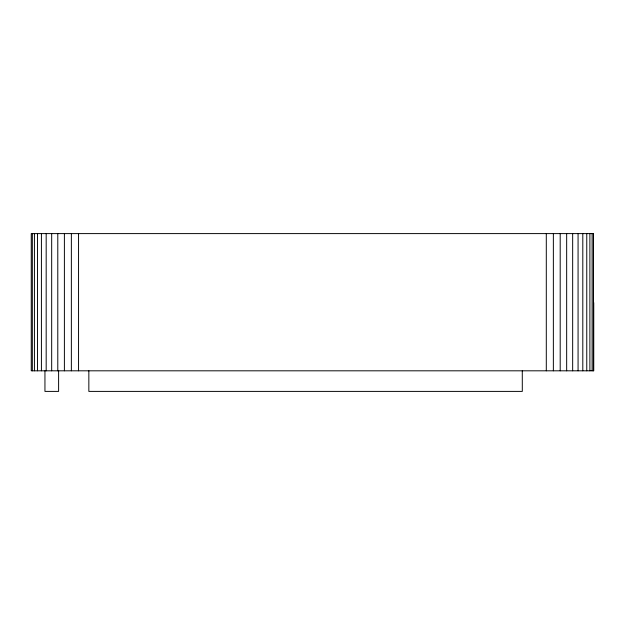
<?xml version="1.0" encoding="UTF-8"?>
<svg xmlns="http://www.w3.org/2000/svg" width="625" height="625" viewBox="0 0 625 625"><rect width="100%" height="100%" fill="white"/><g stroke="black" fill="none" stroke-linecap="round" stroke-linejoin="round"><path stroke-width="0.94" d="M593.414 233.602L593.414 370.812L593.469 233.602L31.25 233.602L31.25 370.812L593.75 370.812L593.75 302.641M592.117 233.602L592.117 370.812M589.891 233.602L589.891 370.812M586.766 233.602L586.766 370.812M582.805 233.602L582.805 370.812M578.07 233.602L578.07 370.812M572.664 233.602L572.664 370.812M566.664 233.602L566.664 370.812M560.195 233.602L560.195 370.812M553.359 233.602L553.359 370.812M546.297 233.602L546.297 370.812M522.281 370.812L522.305 391.398L88.844 391.398L88.844 370.812M78.555 233.602L78.555 370.812M71.359 233.602L71.359 370.812M64.391 233.602L64.391 370.812M58.609 370.812L58.609 391.398L44.945 391.398L44.945 370.812M57.789 233.602L57.789 370.812M51.68 233.602L51.68 370.812M46.18 233.602L46.18 370.812M41.414 233.602L41.414 370.812M37.469 233.602L37.469 370.812M34.422 233.602L34.422 370.812M32.336 233.602L32.336 370.812"/></g></svg>
